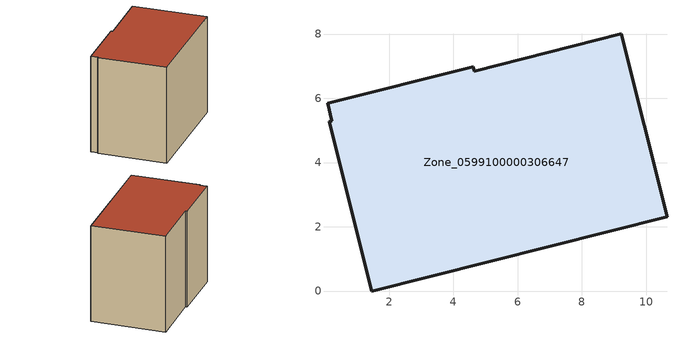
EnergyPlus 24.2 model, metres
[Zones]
Zone_0599100000306647
 floor ground (C_G): 0.21,5.3 0.09,5.85 4.62,6.98 4.66,6.84 9.23,8 10.65,2.31 1.46,0 0.14,5.26 z0
 wall outside (C_F): 10.65,2.31 9.23,8 4.66,6.84 4.62,6.98 0.09,5.85 0.21,5.3 0.14,5.26 1.46,0 10.65,2.31 z0:7.86
 roof outside (C_R): 0.09,5.85 0.21,5.3 0.14,5.26 1.46,0 10.65,2.31 9.23,8 4.66,6.84 4.62,6.98 z7.86
[BUILDING]
Pand.0599100000306647: North Axis=0; Terrain=City; Loads Convergence Tolerance Value=0.04; Temperature Convergence Tolerance Value=0.4; Solar Distribution=FullExterior; Maximum Number of Warmup Days=25; Minimum Number of Warmup Days=1
[Site:Location]
Rotterdam.The.Hague.AP_ZH_NLD Design_Conditions: Latitude=51.96; Longitude=4.45; Time Zone=1; Elevation=-4.5
[SITE:GROUNDTEMPERATURE:BUILDINGSURFACE]
18, 18, 18, 18, 18, 18, 18, 18, 18, 18, 18, 18
[MATERIAL] Thermal Absorptance=0.9; Solar Absorptance=0.7; Visible Absorptance=0.7
Name | Roughness | Thickness | Conductivity | Density | Specific Heat
G.TC.1975-1991 | MediumSmooth | 0.15 | 0.288461 | 540 | 1210
F.TC.1975-1991 | Rough | 0.3 | 0.230769 | 1920 | 840
R.TC.1975-1991 | MediumRough | 0.2 | 0.153846 | 1500 | 1000
[CONSTRUCTION]
C_G: G.TC.1975-1991
C_F: F.TC.1975-1991
C_R: R.TC.1975-1991
[ZONE]
Zone_0599100000306647: Type=1; Multiplier=1; Ceiling Height=Autocalculate; Volume=Autocalculate; Floor Area=autocalculate; Part of Total Floor Area=Yes
[ZONEINFILTRATION:DESIGNFLOWRATE]
Infil_Zone_0599100000306647: Zone or ZoneList or Space or SpaceList=Zone_0599100000306647; Schedule=AlwaysOn; Design Flow Rate Calculation Method=Flow/Area; Flow Rate per Floor Area=0.003; Constant Term Coefficient=1; Temperature Term Coefficient=0; Velocity Term Coefficient=0; Velocity Squared Term Coefficient=0
[HVACTEMPLATE:ZONE:IDEALLOADSAIRSYSTEM]
Zone_0599100000306647: Maximum Heating Supply Air Temperature=50; Minimum Cooling Supply Air Temperature=13; Maximum Heating Supply Air Humidity Ratio=0.0156; Minimum Cooling Supply Air Humidity Ratio=0.0077; Heating Limit=NoLimit; Cooling Limit=NoLimit; Dehumidification Control Type=ConstantSensibleHeatRatio; Cooling Sensible Heat Ratio=0.7; Dehumidification Setpoint=60; Humidification Control Type=None; Humidification Setpoint=30; Outdoor Air Method=None; Outdoor Air Flow Rate per Person=0.00944; Outdoor Air Flow Rate per Zone Floor Area=0; Outdoor Air Flow Rate per Zone=0; Demand Controlled Ventilation Type=None; Outdoor Air Economizer Type=NoEconomizer; Heat Recovery Type=None; Sensible Heat Recovery Effectiveness=0.7; Latent Heat Recovery Effectiveness=0.65
[ZONECONTROL:THERMOSTAT]
ThermostatControl_Zone_0599100000306647: Zone or ZoneList=Zone_0599100000306647; Control Type Schedule=DualSetpointControlType; Control 1=Thermostat_Zone_0599100000306647; Temperature Difference Between Cutout And Setpoint=0
[THERMOSTATSETPOINT:DUALSETPOINT]
Thermostat_Zone_0599100000306647: Heating Setpoint Temperature Schedule=HeatingSetpoint_Zone_0599100000306647; Cooling Setpoint Temperature Schedule=CoolingSetpoint_Zone_0599100000306647
[SCHEDULE:COMPACT]
HeatingSetpoint_Zone_0599100000306647: Through: 12/31, For: AllDays, Until: 24:00, 21
CoolingSetpoint_Zone_0599100000306647: Through: 12/31, For: AllDays, Until: 24:00, 24
DualSetpointControlType: Through: 12/31, For: AllDays, Until: 24:00, 4
AlwaysOn: Through: 12/31, For: AllDays, Until: 24:00, 1
